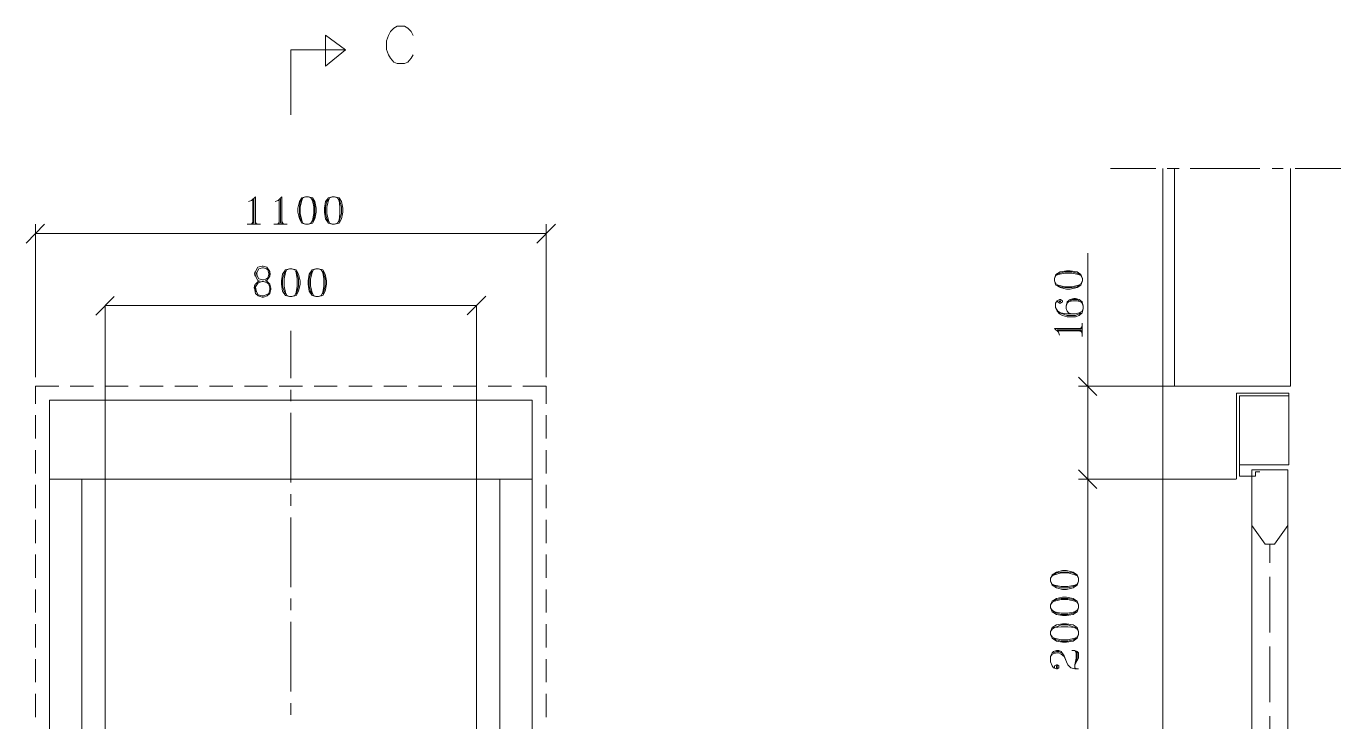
# Model space of a CAD drawing. Header units: millimetres. Extents: x -60342 to 1024385, y -25305 to 32879.
# Drawn here: x -60120 to -57290, y 29997 to 31495 of the extents above; entities that cross this region are included whole.
import ezdxf

# ---------------------------------------------------------------- set-up
doc = ezdxf.new("R2010")
doc.units = ezdxf.units.MM
doc.linetypes.add('ACAD_ISO02W100', pattern=[15, 12, -3])
doc.layers.add('DL', color=8, linetype='ACAD_ISO02W100', lineweight=0)

msp = doc.modelspace()

# ---------------------------------------------------------------- linework, layer by layer
at = {"transparency": 33554666}
for p, q in [((-59627.856, 30961.392, -137), (-59626.786, 30966.839, -137)), ((-59623.527, 30961.404, -137), (-59623.618, 30964.82, -137)), ((-59595.267, 30961.059, -137), (-59595.977, 30966.839, -137)), ((-59628.859, 30931.007, -137), (-59628.181, 30936.277, -137)), ((-59628.181, 30936.277, -137), (-59626.345, 30939.612, -137)), ((-59628.181, 30936.277, -137), (-59628.181, 30936.277, -137)), ((-59626.786, 30956.276, -137), (-59627.856, 30961.392, -137)), ((-59627.856, 30961.392, -137), (-59627.856, 30961.392, -137)), ((-59622.405, 30956.169, -137), (-59623.527, 30961.404, -137)), ((-59595.977, 30956.276, -137), (-59595.267, 30961.059, -137)), ((-59595.267, 30961.059, -137), (-59595.267, 30961.059, -137)), ((-59626.237, 30929.367, -137), (-59626.345, 30933.45, -137)), ((-59624.895, 30923.11, -137), (-59626.237, 30929.367, -137))]:
    msp.add_line(p, q, dxfattribs=at)
at = {"color": 7, "linetype": 'Continuous', "lineweight": 20, "transparency": 33554666}
for p, q in [((-59507.959, 30924.621, -137), (-59504.835, 30918.373, -137)), ((-59150.779, 30893.38, -137), (-59150.779, 28519.12, -137)), ((-57398.2, 30719.476, -137), (-57854.308, 30719.476, -137)), ((-59031.025, 30519.539, -137), (-60070.284, 30519.539, -137)), ((-60000.779, 30519.539, -137), (-60000.779, 28519.12, -137)), ((-59100.779, 30519.539, -137), (-59100.779, 28519.12, -137)), ((-57515.872, 30519.539, -137), (-57854.308, 30519.539, -137)), ((-57481.153, 30419.539, -137), (-57452.661, 30379.539, -137)), ((-57403.719, 30419.539, -137), (-57432.212, 30379.539, -137)), ((-57452.661, 30379.539, -137), (-57432.212, 30379.539, -137))]:
    msp.add_line(p, q, dxfattribs=at)
at = {"color": 7, "linetype": 'Continuous', "lineweight": 20, "true_color": 0x000007, "transparency": 33554666, "elevation": -137}
for points in [[(-59475.678, 31475.491), (-59475.678, 31408.845)], [(-59475.678, 31475.491), (-59432.983, 31444.25), (-59475.678, 31408.845)], [(-59287.406, 31474.83), (-59291.572, 31483.161), (-59298.861, 31490.45), (-59306.151, 31494.616), (-59321.771, 31494.616), (-59329.06, 31490.45), (-59336.349, 31483.161), (-59340.515, 31474.83), (-59344.68, 31463.375), (-59344.68, 31444.631), (-59340.515, 31433.177), (-59336.349, 31425.887), (-59329.06, 31417.556), (-59321.771, 31414.432), (-59306.151, 31414.432), (-59298.861, 31417.556), (-59291.572, 31425.887), (-59287.406, 31433.177)], [(-59550.654, 31444.25), (-59432.983, 31444.25)], [(-57785.579, 31188.08), (-57687.693, 31188.08)], [(-57673.114, 28519.12), (-57673.114, 31188.08)], [(-57663.742, 31188.08), (-57637.709, 31188.08)], [(-57648.122, 30719.476), (-57648.122, 31188.08)], [(-57613.758, 31188.08), (-57463.805, 31188.08)], [(-57437.771, 31188.08), (-57413.82, 31188.08)], [(-57398.2, 30719.476), (-57398.2, 31188.08)], [(-57387.787, 31188.08), (-57289.901, 31188.08)], [(-57834.522, 28519.12), (-57834.522, 31005.845)], [(-59626.786, 30966.839), (-59621.504, 30975.642), (-59612.702, 30978.282), (-59610.061, 30978.282), (-59602.139, 30975.642), (-59595.977, 30966.839)], [(-59623.618, 30964.82), (-59619.2, 30972.184), (-59611.835, 30974.393)], [(-59611.835, 30974.393), (-59609.626, 30974.393), (-59602.998, 30972.184)], [(-59602.998, 30972.184), (-59600.053, 30969.975), (-59597.844, 30962.61), (-59597.844, 30960.401), (-59600.053, 30953.037), (-59604.655, 30950.275)], [(-57851.321, 30959.996), (-57857.569, 30963.12), (-57869.024, 30966.244), (-57883.603, 30966.244), (-57894.016, 30963.12), (-57900.264, 30959.996)], [(-59626.345, 30933.45), (-59621.064, 30942.253), (-59612.262, 30944.893)], [(-59611.835, 30948.618), (-59619.2, 30950.828), (-59622.405, 30956.169)], [(-59612.262, 30944.893), (-59609.621, 30944.893), (-59601.699, 30942.253)], [(-59604.429, 30950.351), (-59609.626, 30948.618), (-59611.835, 30948.618)], [(-59601.699, 30942.253), (-59598.178, 30939.612), (-59595.537, 30930.809), (-59595.537, 30928.169), (-59598.178, 30919.366), (-59603.679, 30916.065)], [(-57846.114, 30951.666), (-57849.239, 30957.914), (-57854.445, 30959.996), (-57869.024, 30963.12), (-57883.603, 30963.12), (-57898.182, 30959.996), (-57903.388, 30957.914), (-57906.512, 30951.666)], [(-57906.512, 30946.459), (-57903.388, 30940.211), (-57898.182, 30937.087), (-57883.603, 30933.963), (-57869.024, 30933.963), (-57854.445, 30937.087), (-57849.239, 30940.211), (-57846.114, 30946.459)], [(-57900.264, 30937.087), (-57894.016, 30933.963), (-57883.603, 30931.88), (-57869.024, 30931.88), (-57857.569, 30933.963), (-57851.321, 30937.087)], [(-59612.262, 30914.085), (-59621.064, 30916.726), (-59624.895, 30923.11)], [(-59603.409, 30916.155), (-59609.621, 30914.085), (-59612.262, 30914.085)], [(-57898.68, 30903.387), (-57898.68, 30901.304), (-57895.556, 30898.18), (-57893.473, 30898.18), (-57889.308, 30901.304), (-57889.308, 30903.387), (-57893.473, 30906.511), (-57895.556, 30906.511), (-57900.763, 30903.387), (-57903.887, 30898.18), (-57903.887, 30888.808), (-57900.763, 30881.519), (-57895.556, 30875.271), (-57889.308, 30872.147), (-57878.895, 30869.023), (-57861.192, 30869.023), (-57852.861, 30872.147), (-57846.613, 30877.353), (-57844.53, 30886.725), (-57844.53, 30891.932), (-57846.613, 30901.304), (-57852.861, 30906.511), (-57861.192, 30908.594), (-57864.316, 30908.594), (-57872.647, 30906.511), (-57878.895, 30901.304), (-57880.977, 30891.932), (-57880.977, 30886.725), (-57878.895, 30881.519), (-57875.771, 30877.353), (-57869.523, 30875.271)], [(-57903.887, 30888.808), (-57900.763, 30883.601), (-57898.68, 30881.519), (-57893.473, 30877.353), (-57880.977, 30875.271), (-57861.192, 30875.271), (-57852.861, 30877.353), (-57846.613, 30881.519), (-57844.53, 30886.725)], [(-57844.53, 30891.932), (-57846.613, 30898.18), (-57849.737, 30901.304), (-57858.068, 30903.387), (-57867.44, 30903.387), (-57875.771, 30901.304), (-57878.895, 30898.18), (-57880.977, 30891.932)], [(-57852.861, 30903.387), (-57858.068, 30906.511), (-57867.44, 30906.511), (-57872.647, 30903.387)], [(-57895.556, 30877.353), (-57889.308, 30875.271), (-57878.895, 30872.147), (-57861.192, 30872.147), (-57852.861, 30875.271), (-57849.737, 30877.353)], [(-57846.609, 30826.499), (-57846.609, 30855.657)], [(-57846.609, 30844.202), (-57905.965, 30844.202), (-57897.635, 30835.871), (-57895.552, 30829.623)], [(-57900.759, 30841.078), (-57848.692, 30841.078)], [(-57900.759, 30838.995), (-57846.609, 30838.995)], [(-57852.857, 30844.202), (-57846.609, 30846.285)], [(-57852.857, 30838.995), (-57846.609, 30835.871)], [(-57848.692, 30844.202), (-57846.609, 30850.45)], [(-57848.692, 30838.995), (-57846.609, 30832.747)], [(-57814.737, 30699.691), (-57854.308, 30739.262)], [(-60070.284, 28519.12), (-60070.284, 30689.277), (-59031.025, 30689.277), (-59031.025, 28519.12)], [(-57514.102, 30704.897), (-57401.955, 30704.897)], [(-57514.102, 30519.539), (-57514.102, 30704.897)], [(-57473.489, 30525.787), (-57507.854, 30525.787), (-57507.854, 30698.649)], [(-57814.737, 30499.753), (-57854.308, 30539.324)], [(-57481.153, 28529.534), (-57481.153, 30539.324), (-57403.719, 30539.324)], [(-57473.489, 30535.159), (-57464.117, 30535.159)], [(-57473.489, 30525.787), (-57473.489, 30535.159)], [(-57403.719, 28529.534), (-57403.719, 30539.324)], [(-57854.308, 30306.063), (-57857.432, 30311.27), (-57862.639, 30313.353), (-57877.218, 30317.518), (-57891.796, 30317.518), (-57906.375, 30313.353), (-57911.582, 30311.27), (-57914.706, 30306.063)], [(-57859.515, 30313.353), (-57865.763, 30317.518), (-57877.218, 30319.601), (-57891.796, 30319.601), (-57902.21, 30317.518), (-57908.458, 30313.353)], [(-57914.706, 30299.815), (-57911.582, 30293.567), (-57906.375, 30291.485), (-57891.796, 30288.361), (-57877.218, 30288.361), (-57862.639, 30291.485), (-57857.432, 30293.567), (-57854.308, 30299.815)], [(-57908.458, 30291.485), (-57902.21, 30288.361), (-57891.796, 30285.237), (-57877.218, 30285.237), (-57865.763, 30288.361), (-57859.515, 30291.485)], [(-57854.308, 30248.79), (-57857.432, 30253.996), (-57862.639, 30257.12), (-57877.218, 30260.244), (-57891.796, 30260.244), (-57906.375, 30257.12), (-57911.582, 30253.996), (-57914.706, 30248.79)], [(-57859.515, 30257.12), (-57865.763, 30260.244), (-57877.218, 30262.327), (-57891.796, 30262.327), (-57902.21, 30260.244), (-57908.458, 30257.12)], [(-57914.706, 30242.542), (-57911.582, 30237.335), (-57906.375, 30234.211), (-57891.796, 30231.087), (-57877.218, 30231.087), (-57862.639, 30234.211), (-57857.432, 30237.335), (-57854.308, 30242.542)], [(-57908.458, 30234.211), (-57902.21, 30231.087), (-57891.796, 30227.963), (-57877.218, 30227.963), (-57865.763, 30231.087), (-57859.515, 30234.211)], [(-57854.308, 30191.516), (-57857.432, 30196.723), (-57862.639, 30199.847), (-57877.218, 30201.929), (-57891.796, 30201.929), (-57906.375, 30199.847), (-57911.582, 30196.723), (-57914.706, 30191.516)], [(-57859.515, 30199.847), (-57865.763, 30201.929), (-57877.218, 30206.095), (-57891.796, 30206.095), (-57902.21, 30201.929), (-57908.458, 30199.847)], [(-57914.706, 30185.268), (-57911.582, 30180.061), (-57906.375, 30176.937), (-57891.796, 30173.813), (-57877.218, 30173.813), (-57862.639, 30176.937), (-57857.432, 30180.061), (-57854.308, 30185.268)], [(-57908.458, 30176.937), (-57902.21, 30173.813), (-57891.796, 30170.689), (-57877.218, 30170.689), (-57865.763, 30173.813), (-57859.515, 30176.937)], [(-57906.375, 30113.415), (-57906.375, 30117.581), (-57902.21, 30119.663), (-57900.127, 30119.663), (-57897.003, 30117.581), (-57897.003, 30113.415), (-57900.127, 30111.332), (-57902.21, 30111.332), (-57908.458, 30113.415), (-57911.582, 30117.581), (-57914.706, 30125.911), (-57914.706, 30137.366), (-57911.582, 30145.697), (-57908.458, 30148.821), (-57902.21, 30150.903), (-57897.003, 30150.903), (-57891.796, 30148.821), (-57885.548, 30139.449), (-57880.342, 30125.911), (-57877.218, 30119.663), (-57870.969, 30113.415), (-57862.639, 30111.332), (-57854.308, 30111.332)], [(-57914.706, 30137.366), (-57911.582, 30142.573), (-57902.21, 30145.697), (-57897.003, 30145.697), (-57891.796, 30142.573), (-57885.548, 30137.366), (-57880.342, 30125.911)], [(-57908.458, 30145.697), (-57902.21, 30148.821), (-57897.003, 30148.821), (-57891.796, 30145.697)], [(-57868.887, 30150.903), (-57862.639, 30150.903), (-57857.432, 30148.821), (-57854.308, 30145.697), (-57854.308, 30134.242), (-57862.639, 30119.663), (-57857.432, 30134.242), (-57857.432, 30145.697), (-57859.515, 30148.821)], [(-57859.515, 30111.332), (-57862.639, 30113.415), (-57862.639, 30119.663), (-57859.515, 30134.242), (-57859.515, 30145.697), (-57862.639, 30150.903)]]:
    msp.add_lwpolyline(points, dxfattribs=at)
at = {"color": 7, "linetype": 'Continuous', "lineweight": 20, "transparency": 33554666, "elevation": -137}
for points in [[(-59550.654, 31303.669), (-59550.654, 31444.25)], [(-59627.047, 31068.326), (-59627.047, 31127.682), (-59635.378, 31119.352), (-59641.626, 31117.269)], [(-59632.254, 31122.476), (-59632.254, 31068.326)], [(-59630.171, 31122.476), (-59630.171, 31070.409)], [(-59569.774, 31068.326), (-59569.774, 31127.682), (-59578.104, 31119.352), (-59584.352, 31117.269)], [(-59576.022, 31122.476), (-59576.022, 31068.326)], [(-59572.898, 31122.476), (-59572.898, 31070.409)], [(-59527.079, 31122.476), (-59530.203, 31117.269), (-59532.285, 31105.814), (-59532.285, 31091.235), (-59530.203, 31079.781), (-59527.079, 31074.574)], [(-59518.748, 31127.682), (-59524.996, 31125.6), (-59527.079, 31119.352), (-59530.203, 31105.814), (-59530.203, 31091.235), (-59527.079, 31076.657), (-59524.996, 31070.409), (-59518.748, 31068.326)], [(-59512.5, 31068.326), (-59507.293, 31070.409), (-59504.169, 31076.657), (-59501.045, 31091.235), (-59501.045, 31105.814), (-59504.169, 31119.352), (-59507.293, 31125.6), (-59512.5, 31127.682)], [(-59504.169, 31074.574), (-59501.045, 31079.781), (-59498.962, 31091.235), (-59498.962, 31105.814), (-59501.045, 31117.269), (-59504.169, 31122.476)], [(-59469.805, 31122.476), (-59472.929, 31117.269), (-59476.053, 31105.814), (-59476.053, 31091.235), (-59472.929, 31079.781), (-59469.805, 31074.574)], [(-59461.474, 31127.682), (-59466.681, 31125.6), (-59469.805, 31119.352), (-59472.929, 31105.814), (-59472.929, 31091.235), (-59469.805, 31076.657), (-59466.681, 31070.409), (-59461.474, 31068.326)], [(-59456.267, 31068.326), (-59450.019, 31070.409), (-59446.895, 31076.657), (-59444.812, 31091.235), (-59444.812, 31105.814), (-59446.895, 31119.352), (-59450.019, 31125.6), (-59456.267, 31127.682)], [(-59446.895, 31074.574), (-59444.812, 31079.781), (-59441.688, 31091.235), (-59441.688, 31105.814), (-59444.812, 31117.269), (-59446.895, 31122.476)], [(-60080.697, 31068.326), (-60120.268, 31027.714)], [(-60100.483, 30739.262), (-60100.483, 31068.326)], [(-59644.75, 31068.326), (-59615.593, 31068.326)], [(-59632.254, 31070.409), (-59638.502, 31068.326)], [(-59632.254, 31074.574), (-59635.378, 31068.326)], [(-59627.047, 31074.574), (-59624.965, 31068.326)], [(-59627.047, 31070.409), (-59620.799, 31068.326)], [(-59587.476, 31068.326), (-59558.319, 31068.326)], [(-59576.022, 31070.409), (-59581.228, 31068.326)], [(-59576.022, 31074.574), (-59578.104, 31068.326)], [(-59569.774, 31074.574), (-59566.65, 31068.326)], [(-59569.774, 31070.409), (-59564.567, 31068.326)], [(-59020.611, 31027.714), (-58981.04, 31068.326)], [(-59000.826, 30739.262), (-59000.826, 31068.326)], [(-60100.483, 31048.54), (-59000.826, 31048.54)], [(-59562.109, 30967.316), (-59565.233, 30961.068), (-59568.357, 30950.654), (-59568.357, 30935.034), (-59565.233, 30924.621), (-59562.109, 30918.373)], [(-59553.778, 30972.522), (-59558.985, 30970.44), (-59562.109, 30964.192), (-59565.233, 30950.654), (-59565.233, 30935.034), (-59562.109, 30921.497), (-59558.985, 30915.249), (-59553.778, 30913.166)], [(-59548.572, 30913.166), (-59542.324, 30915.249), (-59539.199, 30921.497), (-59537.117, 30935.034), (-59537.117, 30950.654), (-59539.199, 30964.192), (-59542.324, 30970.44), (-59548.572, 30972.522)], [(-59539.199, 30918.373), (-59537.117, 30924.621), (-59533.993, 30935.034), (-59533.993, 30950.654), (-59537.117, 30961.068), (-59539.199, 30967.316)], [(-59491.298, 30972.522), (-59496.504, 30972.522), (-59504.835, 30970.44), (-59511.083, 30961.068), (-59513.166, 30946.489), (-59513.166, 30939.199), (-59511.083, 30924.621), (-59504.835, 30915.249)], [(-59491.298, 30972.522), (-59496.504, 30972.522), (-59504.835, 30970.44), (-59511.083, 30961.068), (-59513.166, 30946.489), (-59513.166, 30939.199), (-59511.083, 30924.621), (-59504.835, 30915.249), (-59496.504, 30913.166)], [(-59504.835, 30967.316), (-59507.959, 30961.068), (-59511.083, 30950.654)], [(-59504.835, 30967.316), (-59507.959, 30961.068), (-59511.083, 30950.654)], [(-59496.504, 30972.522), (-59501.711, 30970.44), (-59504.835, 30964.192), (-59507.959, 30950.654), (-59507.959, 30935.034), (-59504.835, 30921.497), (-59501.711, 30915.249), (-59496.504, 30913.166)], [(-59496.504, 30972.522), (-59501.711, 30970.44), (-59504.835, 30964.192), (-59507.959, 30950.654), (-59507.959, 30935.034), (-59504.835, 30921.497), (-59501.711, 30915.249), (-59496.504, 30913.166)], [(-59476.719, 30961.068), (-59481.926, 30970.44), (-59491.298, 30972.522)], [(-59491.298, 30913.166), (-59485.05, 30915.249), (-59481.926, 30921.497), (-59479.843, 30935.034), (-59479.843, 30950.654), (-59481.926, 30964.192), (-59485.05, 30970.44), (-59491.298, 30972.522)], [(-59481.926, 30970.44), (-59491.298, 30972.522)], [(-59491.298, 30913.166), (-59485.05, 30915.249), (-59481.926, 30921.497), (-59479.843, 30935.034), (-59479.843, 30950.654), (-59481.926, 30964.192), (-59485.05, 30970.44), (-59491.298, 30972.522)], [(-59476.719, 30961.068), (-59481.926, 30970.44)], [(-59479.843, 30961.068), (-59481.926, 30967.316)], [(-59476.719, 30950.654), (-59479.843, 30961.068), (-59481.926, 30967.316)], [(-59616.983, 30946.118), (-59621.504, 30947.474), (-59626.786, 30956.276)], [(-59626.345, 30939.612), (-59621.064, 30944.893), (-59616.983, 30946.118)], [(-59609.881, 30944.893), (-59610.061, 30944.833), (-59612.702, 30944.833)], [(-59605.79, 30946.257), (-59601.699, 30944.893), (-59595.537, 30939.612), (-59593.777, 30930.809), (-59593.777, 30928.169), (-59595.537, 30919.366), (-59601.699, 30914.085), (-59609.621, 30911.444), (-59612.262, 30911.444)], [(-59595.977, 30956.276), (-59602.139, 30947.474), (-59605.79, 30946.257)], [(-59511.083, 30950.654), (-59511.083, 30935.034), (-59507.959, 30924.621)], [(-59511.083, 30950.654), (-59511.083, 30935.034), (-59507.959, 30924.621), (-59504.835, 30918.373)], [(-59504.835, 30915.249), (-59496.504, 30913.166), (-59491.298, 30913.166), (-59481.926, 30915.249), (-59476.719, 30924.621), (-59473.595, 30939.199), (-59473.595, 30946.489)], [(-59496.504, 30913.166), (-59491.298, 30913.166), (-59481.926, 30915.249), (-59476.719, 30924.621), (-59473.595, 30939.199), (-59473.595, 30946.489), (-59476.719, 30961.068)], [(-59476.719, 30950.654), (-59479.843, 30961.068)], [(-59473.595, 30946.489), (-59476.719, 30961.068)], [(-59476.719, 30935.034), (-59476.719, 30950.654)], [(-59476.719, 30935.034), (-59476.719, 30950.654)], [(-59931.004, 30913.166), (-59970.575, 30872.554)], [(-59612.262, 30911.444), (-59621.064, 30914.085), (-59626.345, 30919.366), (-59628.859, 30931.007)], [(-59481.926, 30918.373), (-59479.843, 30924.621), (-59476.719, 30935.034)], [(-59481.926, 30918.373), (-59479.843, 30924.621), (-59476.719, 30935.034)], [(-59170.564, 30873.074), (-59130.993, 30913.687)], [(-59950.53, 28519.12), (-59950.53, 30893.38)], [(-59950.283, 30893.38), (-59150.779, 30893.38)], [(-59550.654, 30737.179), (-59550.654, 30839.231)], [(-60100.483, 30681.988), (-60100.483, 30719.476), (-60050.498, 30719.476)], [(-60025.506, 30719.476), (-59975.522, 30719.476)], [(-59950.53, 30719.476), (-59900.545, 30719.476)], [(-59875.553, 30719.476), (-59825.569, 30719.476)], [(-59800.576, 30719.476), (-59750.592, 30719.476)], [(-59725.6, 30719.476), (-59675.615, 30719.476)], [(-59650.623, 30719.476), (-59600.639, 30719.476)], [(-59575.646, 30719.476), (-59525.662, 30719.476)], [(-59550.654, 30687.195), (-59550.654, 30712.187)], [(-59500.67, 30719.476), (-59450.685, 30719.476)], [(-59425.693, 30719.476), (-59375.709, 30719.476)], [(-59350.717, 30719.476), (-59300.732, 30719.476)], [(-59275.74, 30719.476), (-59225.756, 30719.476)], [(-59200.763, 30719.476), (-59150.779, 30719.476)], [(-59125.787, 30719.476), (-59075.802, 30719.476)], [(-59050.81, 30719.476), (-59000.826, 30719.476), (-59000.826, 30681.988)], [(-57401.955, 30704.897), (-57401.955, 30550.25), (-57507.854, 30550.25)], [(-57507.854, 30698.649), (-57401.955, 30698.649)], [(-60100.483, 30607.011), (-60100.483, 30656.996)], [(-59550.654, 30512.249), (-59550.654, 30662.202)], [(-59000.826, 30656.996), (-59000.826, 30607.011)], [(-60100.483, 30532.035), (-60100.483, 30582.019)], [(-59000.826, 30582.019), (-59000.826, 30532.035)], [(-60100.483, 30457.058), (-60100.483, 30507.042)], [(-59550.654, 30462.265), (-59550.654, 30487.257)], [(-59000.826, 30507.042), (-59000.826, 30457.058)], [(-60100.483, 30382.081), (-60100.483, 30432.066)], [(-59550.654, 30287.319), (-59550.654, 30437.273)], [(-59000.826, 30432.066), (-59000.826, 30382.081)], [(-60100.483, 30307.105), (-60100.483, 30357.089)], [(-59000.826, 30357.089), (-59000.826, 30307.105)], [(-60100.483, 30232.128), (-60100.483, 30282.113)], [(-59550.654, 30237.335), (-59550.654, 30262.327)], [(-59000.826, 30282.113), (-59000.826, 30232.128)], [(-60100.483, 30157.152), (-60100.483, 30207.136)], [(-59550.654, 30062.389), (-59550.654, 30212.343)], [(-59000.826, 30207.136), (-59000.826, 30157.152)], [(-60100.483, 30082.175), (-60100.483, 30132.159)], [(-59000.826, 30132.159), (-59000.826, 30082.175)], [(-60100.483, 30007.198), (-60100.483, 30057.183)], [(-59550.654, 30012.405), (-59550.654, 30037.397)], [(-59000.826, 30057.183), (-59000.826, 30007.198)]]:
    msp.add_lwpolyline(points, dxfattribs=at)
for points in [[(-59518.748, 31127.682), (-59527.079, 31125.6), (-59532.285, 31117.269), (-59535.409, 31102.69), (-59535.409, 31094.359), (-59532.285, 31079.781), (-59527.079, 31070.409), (-59518.748, 31068.326), (-59512.5, 31068.326), (-59504.169, 31070.409), (-59498.962, 31079.781), (-59495.838, 31094.359), (-59495.838, 31102.69), (-59498.962, 31117.269), (-59504.169, 31125.6), (-59512.5, 31127.682)], [(-59461.474, 31127.682), (-59469.805, 31125.6), (-59476.053, 31117.269), (-59478.135, 31102.69), (-59478.135, 31094.359), (-59476.053, 31079.781), (-59469.805, 31070.409), (-59461.474, 31068.326), (-59456.267, 31068.326), (-59446.895, 31070.409), (-59441.688, 31079.781), (-59438.564, 31094.359), (-59438.564, 31102.69), (-59441.688, 31117.269), (-59446.895, 31125.6), (-59456.267, 31127.682)], [(-59553.778, 30972.522), (-59562.109, 30970.44), (-59568.357, 30961.068), (-59570.44, 30946.489), (-59570.44, 30939.199), (-59568.357, 30924.621), (-59562.109, 30915.249), (-59553.778, 30913.166), (-59548.572, 30913.166), (-59539.199, 30915.249), (-59533.993, 30924.621), (-59530.869, 30939.199), (-59530.869, 30946.489), (-59533.993, 30961.068), (-59539.199, 30970.44), (-59548.572, 30972.522)]]:
    msp.add_lwpolyline(points, close=True, dxfattribs=at)
at = {"color": 7, "linetype": 'Continuous', "lineweight": 20, "true_color": 0x000007, "transparency": 33554666, "elevation": -137}
for points in [[(-57906.512, 30946.459), (-57903.388, 30937.087), (-57894.016, 30931.88), (-57880.479, 30928.756), (-57872.148, 30928.756), (-57857.569, 30931.88), (-57849.239, 30937.087), (-57846.114, 30946.459), (-57846.114, 30951.666), (-57849.239, 30959.996), (-57857.569, 30966.244), (-57872.148, 30968.327), (-57880.479, 30968.327), (-57894.016, 30966.244), (-57903.388, 30959.996), (-57906.512, 30951.666)], [(-57895.556, 30901.304), (-57893.473, 30901.304), (-57893.473, 30903.387), (-57895.556, 30903.387)], [(-57914.706, 30299.815), (-57911.582, 30291.485), (-57902.21, 30285.237), (-57888.672, 30282.113), (-57880.342, 30282.113), (-57865.763, 30285.237), (-57857.432, 30291.485), (-57854.308, 30299.815), (-57854.308, 30306.063), (-57857.432, 30313.353), (-57865.763, 30319.601), (-57880.342, 30322.725), (-57888.672, 30322.725), (-57902.21, 30319.601), (-57911.582, 30313.353), (-57914.706, 30306.063)], [(-57914.706, 30242.542), (-57911.582, 30234.211), (-57902.21, 30227.963), (-57888.672, 30225.88), (-57880.342, 30225.88), (-57865.763, 30227.963), (-57857.432, 30234.211), (-57854.308, 30242.542), (-57854.308, 30248.79), (-57857.432, 30257.12), (-57865.763, 30262.327), (-57880.342, 30265.451), (-57888.672, 30265.451), (-57902.21, 30262.327), (-57911.582, 30257.12), (-57914.706, 30248.79)], [(-57914.706, 30185.268), (-57911.582, 30176.937), (-57902.21, 30170.689), (-57888.672, 30168.606), (-57880.342, 30168.606), (-57865.763, 30170.689), (-57857.432, 30176.937), (-57854.308, 30185.268), (-57854.308, 30191.516), (-57857.432, 30199.847), (-57865.763, 30206.095), (-57880.342, 30208.177), (-57888.672, 30208.177), (-57902.21, 30206.095), (-57911.582, 30199.847), (-57914.706, 30191.516)], [(-57902.21, 30113.415), (-57900.127, 30113.415), (-57900.127, 30117.581), (-57902.21, 30117.581)]]:
    msp.add_lwpolyline(points, close=True, dxfattribs=at)
at = {"layer": 'DL', "color": 18, "ltscale": 10, "true_color": 0x000000, "transparency": 33554666}
msp.add_line((-57442.436, 28689.319, -137), (-57442.436, 30379.539, -137), dxfattribs=at)

doc.saveas('drawing.dxf')
